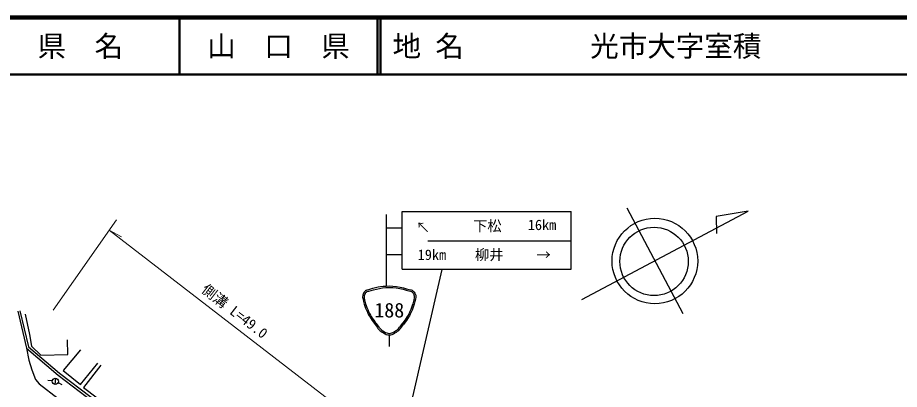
# Model space of a CAD drawing. Units: millimetres at full size, sheet at 1:1000; details may follow other scales. Extents: x -150369670 to 680000, y -185031503 to 11064623.
# Drawn here: x 304643 to 459222, y 314765 to 380000 of the extents above; entities that cross this region are included whole.
import ezdxf
from ezdxf.enums import TextEntityAlignment as Align

# ---------------------------------------------------------------- set-up
doc = ezdxf.new("R2010")
doc.units = ezdxf.units.MM
doc.header["$LTSCALE"] = 1000
for name, color, linetype, lineweight in [('M-BGD', 7, 'Continuous', 25), ('M-BMK-SRVR', 3, 'Continuous', 25), ('M-STR-HTXT', 7, 'Continuous', 13), ('M-STR-STRC', 7, 'Continuous', 25), ('M-TTL', 2, 'Continuous', 140), ('M-TTL-LINE', 7, 'Continuous', 50)]:
    doc.layers.add(name, color=color, linetype=linetype, lineweight=lineweight)
doc.layers.add('M-TTL-TXT', color=7, linetype='Continuous')
doc.styles.add('ＭＳ ゴシック', font='')
doc.styles.get('ＭＳ ゴシック').set_extended_font_data('MS Gothic')

msp = doc.modelspace()

# ---------------------------------------------------------------- linework, layer by layer
at = {"layer": 'M-BGD'}
for p, q in [((310691, 316258), (309946, 316345)), ((311301, 316741), (311174, 315649)), ((311728, 315946), (312397, 315607))]:
    msp.add_line(p, q, dxfattribs=at)
for points in [[(304651, 328474), (306182, 322020), (311727, 317273), (322818, 308846), (345597, 291555), (349587, 295894)], [(305040, 328567), (306541, 322239), (311979, 317585), (323060, 309165), (345549, 292094), (349293, 296164)], [(305954, 327990), (306722, 324374), (307099, 322350), (308713, 320760), (313461, 320886), (313371, 323467)], [(306182, 322020), (306595, 319875), (307111, 318174), (307792, 316470), (308435, 315717), (311734, 313170), (332271, 297397), (342264, 289951), (343504, 289966), (344122, 290211), (344940, 290675), (345604, 291549)], [(315660, 321719), (312654, 318092), (315647, 315614), (318722, 319389)], [(319219, 319034), (316205, 315067), (326479, 307295), (333946, 301573), (345532, 292782), (348713, 296701)]]:
    msp.add_lwpolyline(points, dxfattribs=at)
msp.add_circle((311237, 316195), 550, dxfattribs=at)
at = {"layer": 'M-BMK-SRVR'}
for p, q in [((411417, 346597), (421270, 328053)), ((403538, 330522), (432706, 346019)), ((432706, 346019), (427115, 345093)), ((427115, 345093), (427185, 342094))]:
    msp.add_line(p, q, dxfattribs=at)
for centre, radius in [((416363, 337288), 7500), ((416220, 337221), 6000)]:
    msp.add_circle(centre, radius, dxfattribs=at)
at = {"layer": 'M-STR-HTXT'}
for p, q in [((310873, 328638), (321986, 344528)), ((360517, 311944), (320719, 342715)), ((320719, 342715), (322870, 341532))]:
    msp.add_line(p, q, dxfattribs=at)
at = {"layer": 'M-STR-STRC'}
for p, q in [((369302, 332907), (369302, 345449)), ((372036, 335848), (372036, 345956)), ((372036, 345956), (401684, 345956)), ((401684, 335848), (401684, 345956)), ((369302, 343135), (372036, 343135)), ((376531, 340804), (401684, 340804)), ((369302, 338438), (372036, 338438)), ((364735, 273775), (379074, 335787)), ((372036, 335848), (401684, 335848)), ((369796, 324309), (369796, 322309))]:
    msp.add_line(p, q, dxfattribs=at)
for points, knots in [([(365796, 332166), (367495, 332695), (368206, 332920), (369796, 332914), (371385, 332907), (373558, 332239), (373796, 332166)], [0, 0, 0, 0, 1, 1, 1, 2, 2, 2, 2]), ([(365893, 331927), (366630, 332156), (368245, 332660), (369796, 332660), (371346, 332660), (373459, 332007), (373697, 331934)], [0, 0, 0, 0, 1, 1, 1, 2, 2, 2, 2]), ([(365796, 332166), (365559, 332019), (365447, 331897), (365296, 331666), (364975, 331175), (365161, 330741), (365296, 330166)], [0, 0, 0, 0, 1, 1, 1, 2, 2, 2, 2]), ([(365889, 331931), (365834, 331882), (365656, 331725), (365546, 331562), (365258, 331135), (365478, 330423), (365533, 330245)], [0, 0, 0, 0, 1, 1, 1, 2, 2, 2, 2]), ([(373700, 331934), (373755, 331885), (373935, 331726), (374046, 331562), (374334, 331135), (374113, 330422), (374058, 330243)], [0, 0, 0, 0, 1, 1, 1, 2, 2, 2, 2]), ([(373796, 332166), (374032, 332019), (374144, 331897), (374296, 331666), (374617, 331175), (374430, 330741), (374296, 330166)], [0, 0, 0, 0, 1, 1, 1, 2, 2, 2, 2]), ([(365296, 330166), (365476, 329467), (365563, 329238), (365796, 328666), (366224, 327611), (366533, 327256), (367296, 326166)], [0, 0, 0, 0, 1, 1, 1, 2, 2, 2, 2]), ([(365296, 330166), (365476, 329467), (365563, 329238), (365796, 328666), (366224, 327611), (366533, 327256), (367296, 326166)], [0, 0, 0, 0, 1, 1, 1, 2, 2, 2, 2]), ([(365533, 330245), (365710, 329558), (365796, 329333), (366024, 328771), (366448, 327725), (366755, 327375), (367510, 326294)], [0, 0, 0, 0, 1, 1, 1, 2, 2, 2, 2]), ([(374059, 330245), (373882, 329558), (373795, 329333), (373567, 328771), (373143, 327725), (372836, 327375), (372081, 326294)], [0, 0, 0, 0, 1, 1, 1, 2, 2, 2, 2]), ([(374296, 330166), (374116, 329467), (374028, 329238), (373796, 328666), (373367, 327611), (373058, 327256), (372296, 326166)], [0, 0, 0, 0, 1, 1, 1, 2, 2, 2, 2]), ([(367296, 326166), (367845, 325439), (368055, 325037), (368796, 324666), (369166, 324480), (369381, 324309), (369796, 324309), (370210, 324309), (370425, 324480), (370796, 324666), (371537, 325037), (371746, 325439), (372296, 326166)], [0, 0, 0, 0, 1, 1, 1, 2, 2, 2, 3, 3, 3, 4, 4, 4, 4]), ([(367472, 326342), (368007, 325635), (368207, 325235), (368933, 324882), (369254, 324725), (369438, 324575), (369796, 324575), (370154, 324575), (370337, 324725), (370659, 324882), (371384, 325235), (371584, 325635), (372119, 326342)], [0, 0, 0, 0, 1, 1, 1, 2, 2, 2, 3, 3, 3, 4, 4, 4, 4])]:
    msp.add_open_spline(points, degree=3, knots=knots, dxfattribs=at)
at = {"layer": 'M-TTL'}
msp.add_line((680000, 380000), (40000, 380000), dxfattribs=at)
at = {"layer": 'M-TTL-LINE'}
for p, q in [((333000, 380000), (333000, 370000)), ((367750, 380000), (367750, 370000)), ((368250, 380000), (368250, 370000)), ((40000, 370000), (680000, 370000))]:
    msp.add_line(p, q, dxfattribs=at)

# ---------------------------------------------------------------- texts
at = {"layer": 'M-STR-HTXT', "style": 'ＭＳ ゴシック'}
msp.add_text('側溝 L=49.0', height=1833, rotation=322.289, dxfattribs=at).set_placement((336378, 331522), align=Align.BOTTOM_LEFT)
at = {"layer": 'M-STR-STRC', "style": 'ＭＳ ゴシック'}
msp.add_text('→', height=1833, rotation=135, dxfattribs=at).set_placement((375719, 343242), align=Align.MIDDLE_CENTER)
for s, height, p in [('下松', 1833, (386985, 343455)), ('16km', 1833, (396578, 343633)), ('19km', 1833, (377274, 338390)), ('柳井', 1833, (387323, 338385)), ('→', 1833, (396870, 338368)), ('188', 2566, (369796, 328666))]:
    msp.add_text(s, height=height, dxfattribs=at).set_placement(p, align=Align.MIDDLE_CENTER)
at = {"layer": 'M-TTL-TXT', "style": 'ＭＳ ゴシック'}
for s, p in [('県\u3000名', (315625, 375000)), ('山\u3000口\u3000県', (350375, 375000))]:
    msp.add_text(s, height=3666, dxfattribs=at).set_placement(p, align=Align.MIDDLE_CENTER)
for s, p in [('地 名', (370380, 375000)), ('光市大字室積', (405024, 375000))]:
    msp.add_text(s, height=3666, dxfattribs=at).set_placement(p, align=Align.MIDDLE_LEFT)

doc.saveas('drawing.dxf')
